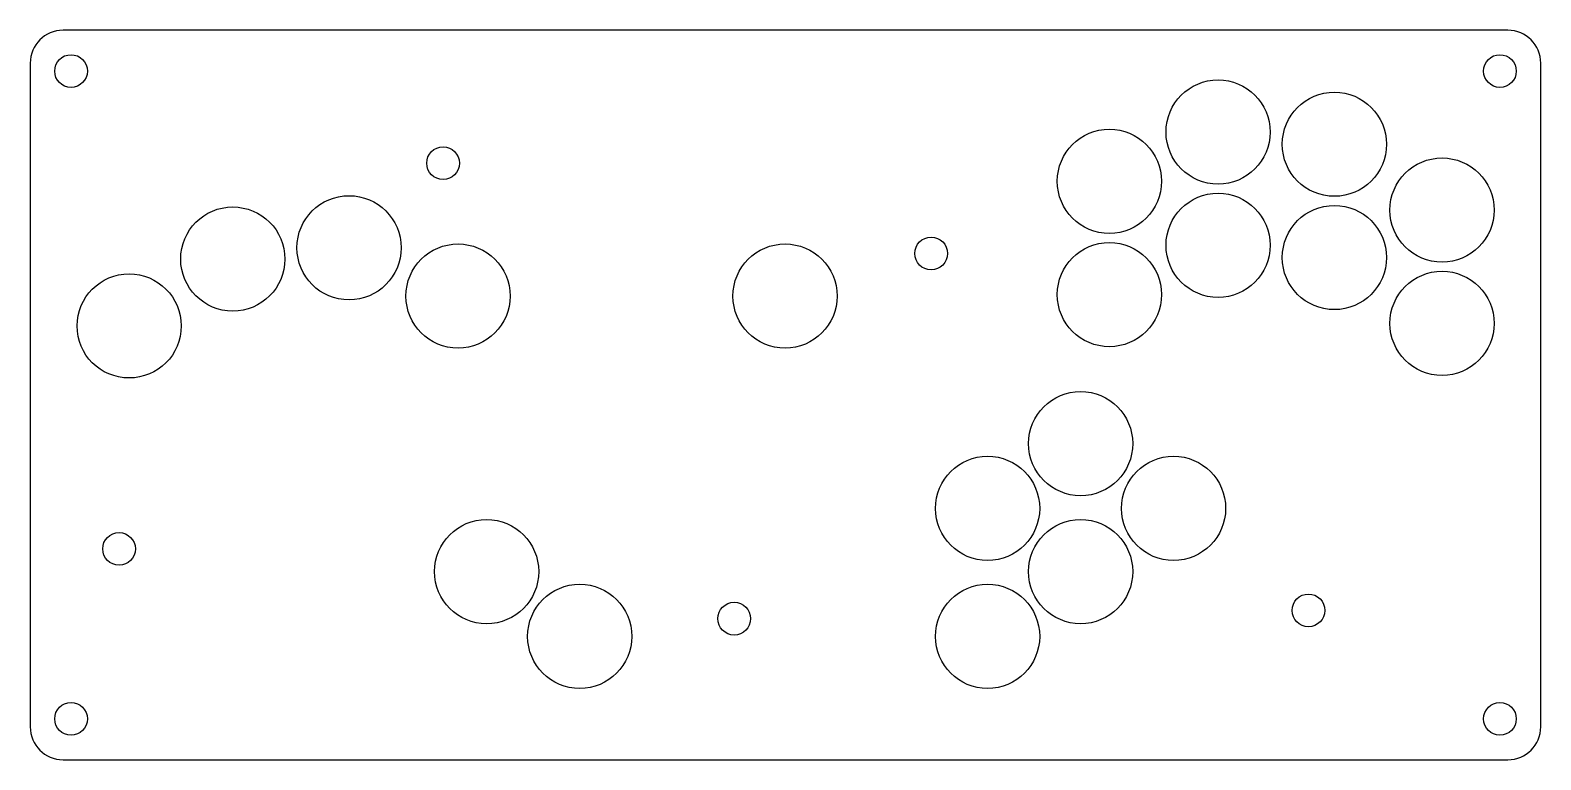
# Model space of a CAD drawing. Header units: inches. Extents: x -1.4 to 13.1, y -7.7 to -0.7.
import ezdxf

# ---------------------------------------------------------------- set-up
doc = ezdxf.new("R2010")
doc.units = ezdxf.units.IN
doc.header["$MEASUREMENT"] = 0

msp = doc.modelspace()

# ---------------------------------------------------------------- linework, layer by layer
at = {"color": 7, "linetype": 'Continuous', "lineweight": 25}
for p, q in [((12.801, -0.683), (-1.069, -0.683)), ((-1.384, -0.998), (-1.384, -7.368)), ((13.116, -7.368), (13.116, -0.998)), ((-1.069, -7.683), (12.801, -7.683))]:
    msp.add_line(p, q, dxfattribs=at)
for centre, radius in [((-0.992, -1.075), 0.157), ((12.724, -1.075), 0.157), ((10.019, -1.66), 0.5), ((11.135, -1.777), 0.5), ((8.975, -2.133), 0.5), ((2.579, -1.959), 0.157), ((12.168, -2.409), 0.5), ((1.677, -2.771), 0.5), ((10.019, -2.747), 0.5), ((0.561, -2.879), 0.5), ((11.135, -2.864), 0.5), ((2.723, -3.234), 0.5), ((5.862, -3.234), 0.5), ((7.264, -2.825), 0.157), ((8.975, -3.22), 0.5), ((-0.434, -3.52), 0.5), ((12.168, -3.496), 0.5), ((8.699, -4.65), 0.5), ((7.806, -5.271), 0.5), ((9.591, -5.271), 0.5), ((-0.531, -5.66), 0.157), ((2.997, -5.878), 0.5), ((8.699, -5.878), 0.5), ((3.891, -6.499), 0.5), ((7.806, -6.499), 0.5), ((5.374, -6.329), 0.157), ((10.886, -6.25), 0.157), ((-0.992, -7.291), 0.157), ((12.724, -7.291), 0.157)]:
    msp.add_circle(centre, radius, dxfattribs=at)
for centre, start, end in [((-1.069, -0.998), 90, 180), ((12.801, -0.998), 0, 90), ((-1.069, -7.368), 180, 270), ((12.801, -7.368), 270, 0)]:
    msp.add_arc(centre, 0.315, start, end, dxfattribs=at)

doc.saveas('drawing.dxf')
